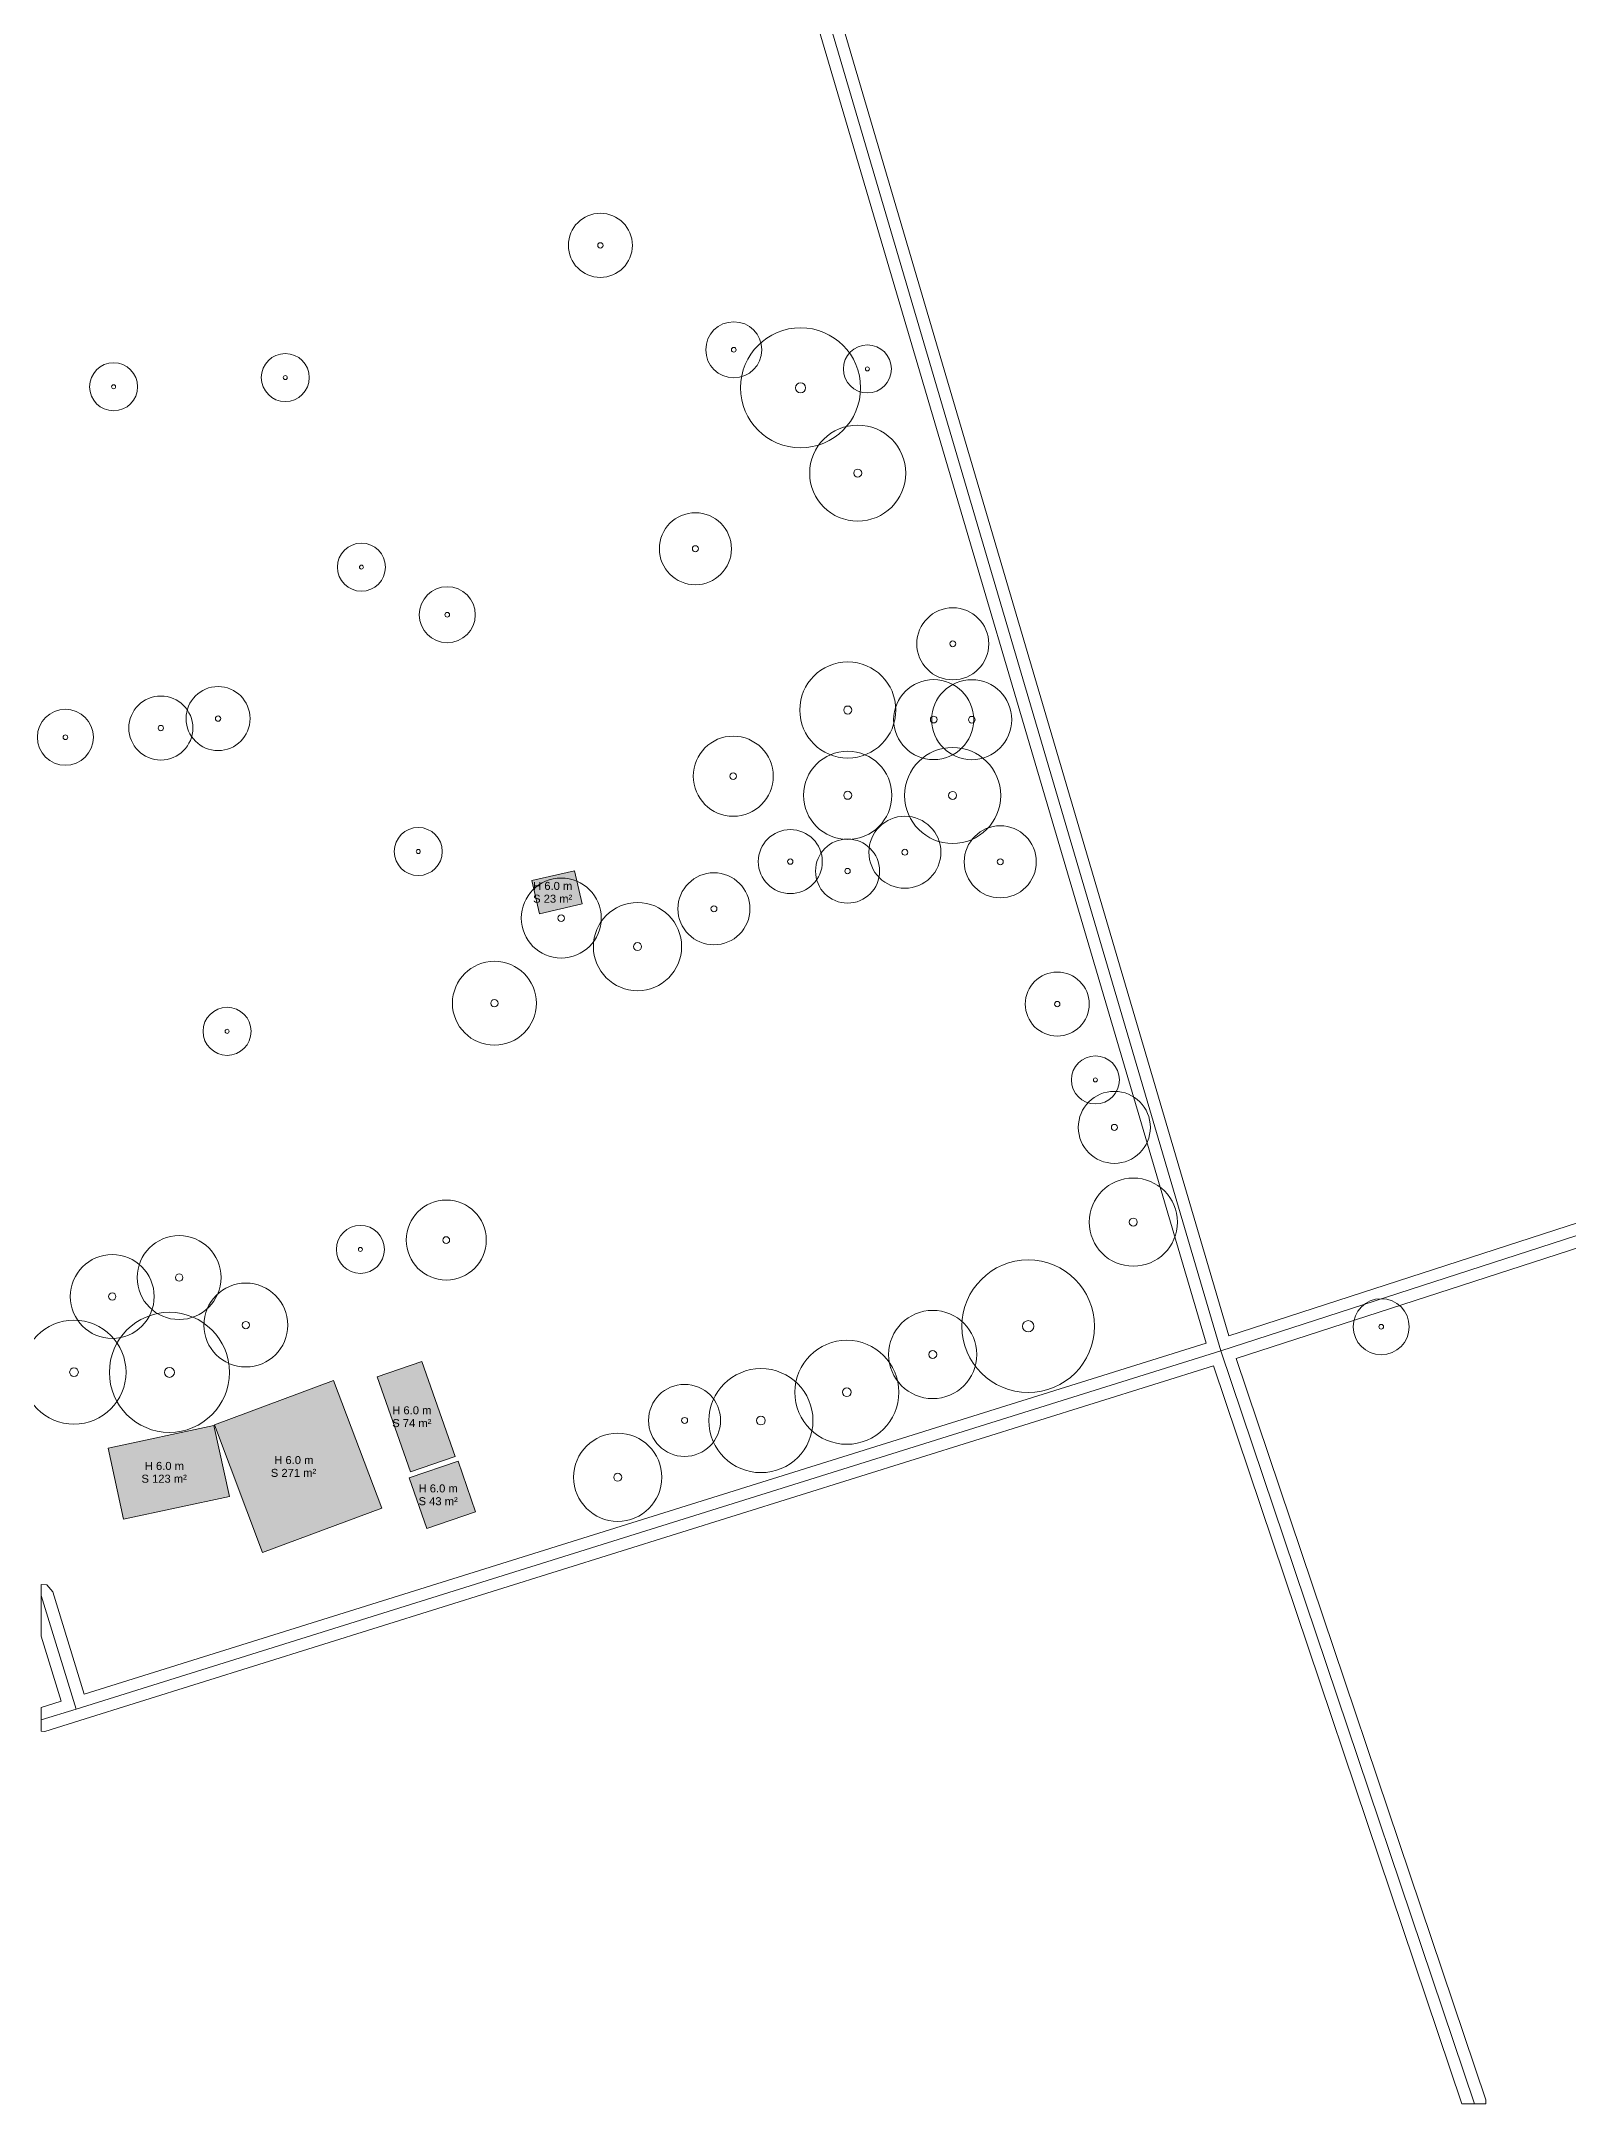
# Model space of a CAD drawing. Header units: metres. Extents: x 0 to 1612, y 0 to 1403.
# Drawn here: x 803.1 to 993.9, y 171.4 to 429.1 of the extents above; entities that cross this region are included whole.
import ezdxf

# ---------------------------------------------------------------- set-up
doc = ezdxf.new("R2010")
doc.units = ezdxf.units.M
doc.header["$MEASUREMENT"] = 0
for name, color, linetype, lineweight, true_color in [('TPX_BUILDING_AREAS_TEXT', 7, 'CONTINUOUS', 0, 0x000000), ('TPX_BUILDING_HEIGHTS_TEXT', 7, 'CONTINUOUS', 0, 0x000000), ('TPX_BUILDINGS', 7, 'CONTINUOUS', 0, 0x000000), ('TPX_BUILDINGS_HATCH', 7, 'CONTINUOUS', 0, 0xf0f0f0), ('TPX_ROADS_AXES', 7, 'CONTINUOUS', 0, 0x323232), ('TPX_ROADS_CONTOURS', 7, 'CONTINUOUS', 0, 0x646464), ('TPX_VEGETATION_TREES_INDIVIDUAL', 7, 'CONTINUOUS', 0, 0x136734)]:
    doc.layers.add(name, color=color, linetype=linetype, lineweight=lineweight, true_color=true_color)
doc.styles.add('TPX_TEXTE', font='arial.ttf')

# ---------------------------------------------------------------- blocks, each defined once
blk = doc.blocks.new('TREETR005_CR065')
at = {"layer": 'TPX_VEGETATION_TREES_INDIVIDUAL'}
for radius in [6.5, 0.542]:
    blk.add_circle((0, 0, 0.04), radius, dxfattribs=at)
blk = doc.blocks.new('TREETR007_CR083')
at = {"layer": 'TPX_VEGETATION_TREES_INDIVIDUAL'}
for radius in [8.28, 0.708]:
    blk.add_circle((0, 0, 0.04), radius, dxfattribs=at)
blk = doc.blocks.new('TREETR005_CR055')
at = {"layer": 'TPX_VEGETATION_TREES_INDIVIDUAL'}
for radius in [5.51, 0.5]:
    blk.add_circle((0, 0, 0.04), radius, dxfattribs=at)
blk = doc.blocks.new('TREETR004_CR050')
at = {"layer": 'TPX_VEGETATION_TREES_INDIVIDUAL'}
for radius in [5, 0.417]:
    blk.add_circle((0, 0, 0.04), radius, dxfattribs=at)
blk = doc.blocks.new('TREETR006_CR075')
at = {"layer": 'TPX_VEGETATION_TREES_INDIVIDUAL'}
for radius in [7.5, 0.625]:
    blk.add_circle((0, 0, 0.04), radius, dxfattribs=at)
blk = doc.blocks.new('TREETR003_CR035')
at = {"layer": 'TPX_VEGETATION_TREES_INDIVIDUAL'}
for radius in [3.5, 0.292]:
    blk.add_circle((0, 0, 0.04), radius, dxfattribs=at)
blk = doc.blocks.new('TREETR005_CR060')
at = {"layer": 'TPX_VEGETATION_TREES_INDIVIDUAL'}
for radius in [6, 0.5]:
    blk.add_circle((0, 0, 0.04), radius, dxfattribs=at)
blk = doc.blocks.new('TREETR003_CR040')
at = {"layer": 'TPX_VEGETATION_TREES_INDIVIDUAL'}
for radius in [4, 0.333]:
    blk.add_circle((0, 0, 0.04), radius, dxfattribs=at)
blk = doc.blocks.new('TREETR005_CR052')
at = {"layer": 'TPX_VEGETATION_TREES_INDIVIDUAL'}
for radius in [5.24, 0.458]:
    blk.add_circle((0, 0, 0.04), radius, dxfattribs=at)
blk = doc.blocks.new('TREETR003_CR030')
at = {"layer": 'TPX_VEGETATION_TREES_INDIVIDUAL'}
for radius in [3, 0.25]:
    blk.add_circle((0, 0, 0.04), radius, dxfattribs=at)
blk = doc.blocks.new('TREETR004_CR045')
at = {"layer": 'TPX_VEGETATION_TREES_INDIVIDUAL'}
for radius in [4.5, 0.375]:
    blk.add_circle((0, 0, 0.04), radius, dxfattribs=at)

msp = doc.modelspace()

# ---------------------------------------------------------------- hatches: boundary and pattern name
at = {"layer": 'TPX_BUILDINGS_HATCH'}
for points in [[(869.69, 325.47), (864.35, 324.24), (865.3, 320.09), (870.65, 321.33), (869.69, 325.47)], [(850.6, 264.17), (845.02, 262.23), (849.18, 250.36), (854.76, 252.29), (850.6, 264.17)], [(839.6, 261.77), (824.7, 256.24), (830.7, 240.3), (845.6, 245.83), (839.6, 261.77)], [(824.63, 256.17), (811.41, 253.32), (813.34, 244.45), (826.57, 247.29), (824.63, 256.17)], [(855.15, 251.72), (849.02, 249.64), (851.22, 243.28), (857.34, 245.37), (855.15, 251.72)]]:
    msp.add_hatch(color=256, dxfattribs=at).paths.add_polyline_path(points)

# ---------------------------------------------------------------- linework, layer by layer
at = {"layer": 'TPX_BUILDINGS', "elevation": 0.04}
for points in [[(869.69, 325.47), (864.35, 324.24), (865.3, 320.09), (870.65, 321.33)], [(850.6, 264.17), (845.02, 262.23), (849.18, 250.36), (854.76, 252.29)], [(839.6, 261.77), (824.7, 256.24), (830.7, 240.3), (845.6, 245.83)], [(824.63, 256.17), (811.41, 253.32), (813.34, 244.45), (826.57, 247.29)], [(855.15, 251.72), (849.02, 249.64), (851.22, 243.28), (857.34, 245.37)]]:
    msp.add_lwpolyline(points, close=True, dxfattribs=at)
at = {"layer": 'TPX_ROADS_AXES', "elevation": 0.03}
for points in [[(950.45, 265.47), (861.63, 566.91)], [(1241.72, 359.88), (950.45, 265.47)], [(950.45, 265.47), (807.44, 220.71)], [(982.14, 171.41), (950.45, 265.47)], [(803.07, 234.92), (807.44, 220.71)], [(807.44, 220.71), (803.07, 219.38)]]:
    msp.add_lwpolyline(points, dxfattribs=at)
at = {"layer": 'TPX_ROADS_CONTOURS', "elevation": 0.03}
msp.add_lwpolyline([(863.48, 565.92), (1145.51, 654.5), (1239.84, 360.85), (951.45, 267.37)], close=True, dxfattribs=at)
msp.add_lwpolyline([(860.63, 564.98), (948.59, 266.46), (808.43, 222.59), (804.5, 235.36), (803.77, 236.24), (803.07, 236.31), (803.07, 229.82), (805.57, 221.71), (803.07, 220.94), (803.07, 217.98), (803.51, 217.94), (807.89, 219.28), (949.5, 263.6), (980.56, 171.41), (983.53, 171.41), (983.56, 171.89), (952.35, 264.51), (1242.18, 358.46)], dxfattribs=at)

# ---------------------------------------------------------------- block references
at = {"layer": 'TPX_VEGETATION_TREES_INDIVIDUAL'}
for name, p in [('TREETR003_CR040', (872.92, 403.62, 0.04)), ('TREETR003_CR035', (889.59, 390.57, 0.04)), ('TREETR006_CR075', (897.93, 385.82, 0.04)), ('TREETR003_CR030', (833.56, 387.1, 0.04)), ('TREETR003_CR030', (906.28, 388.18, 0.04)), ('TREETR003_CR030', (812.11, 385.95, 0.04)), ('TREETR005_CR060', (905.07, 375.16, 0.04)), ('TREETR004_CR045', (884.79, 365.71, 0.04)), ('TREETR003_CR030', (843.07, 363.41, 0.04)), ('TREETR003_CR035', (853.79, 357.47, 0.04)), ('TREETR004_CR045', (916.95, 353.83, 0.04)), ('TREETR005_CR060', (903.83, 345.56, 0.04)), ('TREETR003_CR040', (825.16, 344.49, 0.04)), ('TREETR004_CR050', (914.56, 344.36, 0.04)), ('TREETR004_CR050', (919.32, 344.35, 0.04)), ('TREETR003_CR035', (806.08, 342.15, 0.04)), ('TREETR003_CR040', (818.01, 343.31, 0.04)), ('TREETR004_CR050', (889.52, 337.29, 0.04)), ('TREETR005_CR055', (903.82, 334.9, 0.04)), ('TREETR005_CR060', (916.93, 334.88, 0.04)), ('TREETR003_CR030', (850.17, 327.88, 0.04)), ('TREETR003_CR040', (896.65, 326.62, 0.04)), ('TREETR004_CR045', (910.96, 327.79, 0.04)), ('TREETR004_CR045', (922.88, 326.59, 0.04)), ('TREETR003_CR040', (903.8, 325.43, 0.04)), ('TREETR004_CR045', (887.11, 320.72, 0.04)), ('TREETR004_CR050', (868.03, 319.56, 0.04)), ('TREETR005_CR055', (877.56, 316, 0.04)), ('TREETR005_CR052', (859.68, 308.92, 0.04)), ('TREETR003_CR040', (930, 308.82, 0.04)), ('TREETR003_CR030', (826.29, 305.41, 0.04)), ('TREETR003_CR030', (934.76, 299.34, 0.04)), ('TREETR004_CR045', (937.13, 293.41, 0.04)), ('TREETR005_CR055', (939.5, 281.57, 0.04)), ('TREETR004_CR050', (853.67, 279.33, 0.04)), ('TREETR003_CR030', (842.94, 278.16, 0.04)), ('TREETR005_CR052', (820.29, 274.64, 0.04)), ('TREETR005_CR052', (811.94, 272.28, 0.04)), ('TREETR007_CR083', (926.37, 268.56, 0.04)), ('TREETR005_CR052', (828.63, 268.71, 0.04)), ('TREETR003_CR035', (970.47, 268.5, 0.04)), ('TREETR005_CR065', (807.16, 262.82, 0.04)), ('TREETR006_CR075', (819.08, 262.8, 0.04)), ('TREETR005_CR055', (914.44, 265.03, 0.04)), ('TREETR005_CR065', (903.71, 260.31, 0.04)), ('TREETR005_CR065', (892.98, 256.77, 0.04)), ('TREETR004_CR045', (883.44, 256.79, 0.04)), ('TREETR005_CR055', (875.09, 249.69, 0.04))]:
    msp.add_blockref(name, p, dxfattribs=at)

# ---------------------------------------------------------------- texts
at = {"layer": 'TPX_BUILDING_AREAS_TEXT', "style": 'TPX_TEXTE'}
for s, p in [('S 23 m²', (864.52, 321.48, 0.05)), ('S 74 m²', (846.92, 255.96, 0.05)), ('S 123 m²', (815.59, 249.01, 0.05)), ('S 271 m²', (831.75, 249.74, 0.05)), ('S 43 m²', (850.21, 246.2, 0.05))]:
    msp.add_text(s, height=1, dxfattribs=at).set_placement(p)
at = {"layer": 'TPX_BUILDING_HEIGHTS_TEXT', "style": 'TPX_TEXTE'}
for p in [(864.52, 323.08, 0.05), (846.92, 257.56, 0.05), (816.01, 250.61, 0.05), (832.18, 251.34, 0.05), (850.21, 247.8, 0.05)]:
    msp.add_text('H 6.0 m', height=1, dxfattribs=at).set_placement(p)

doc.saveas('drawing.dxf')
